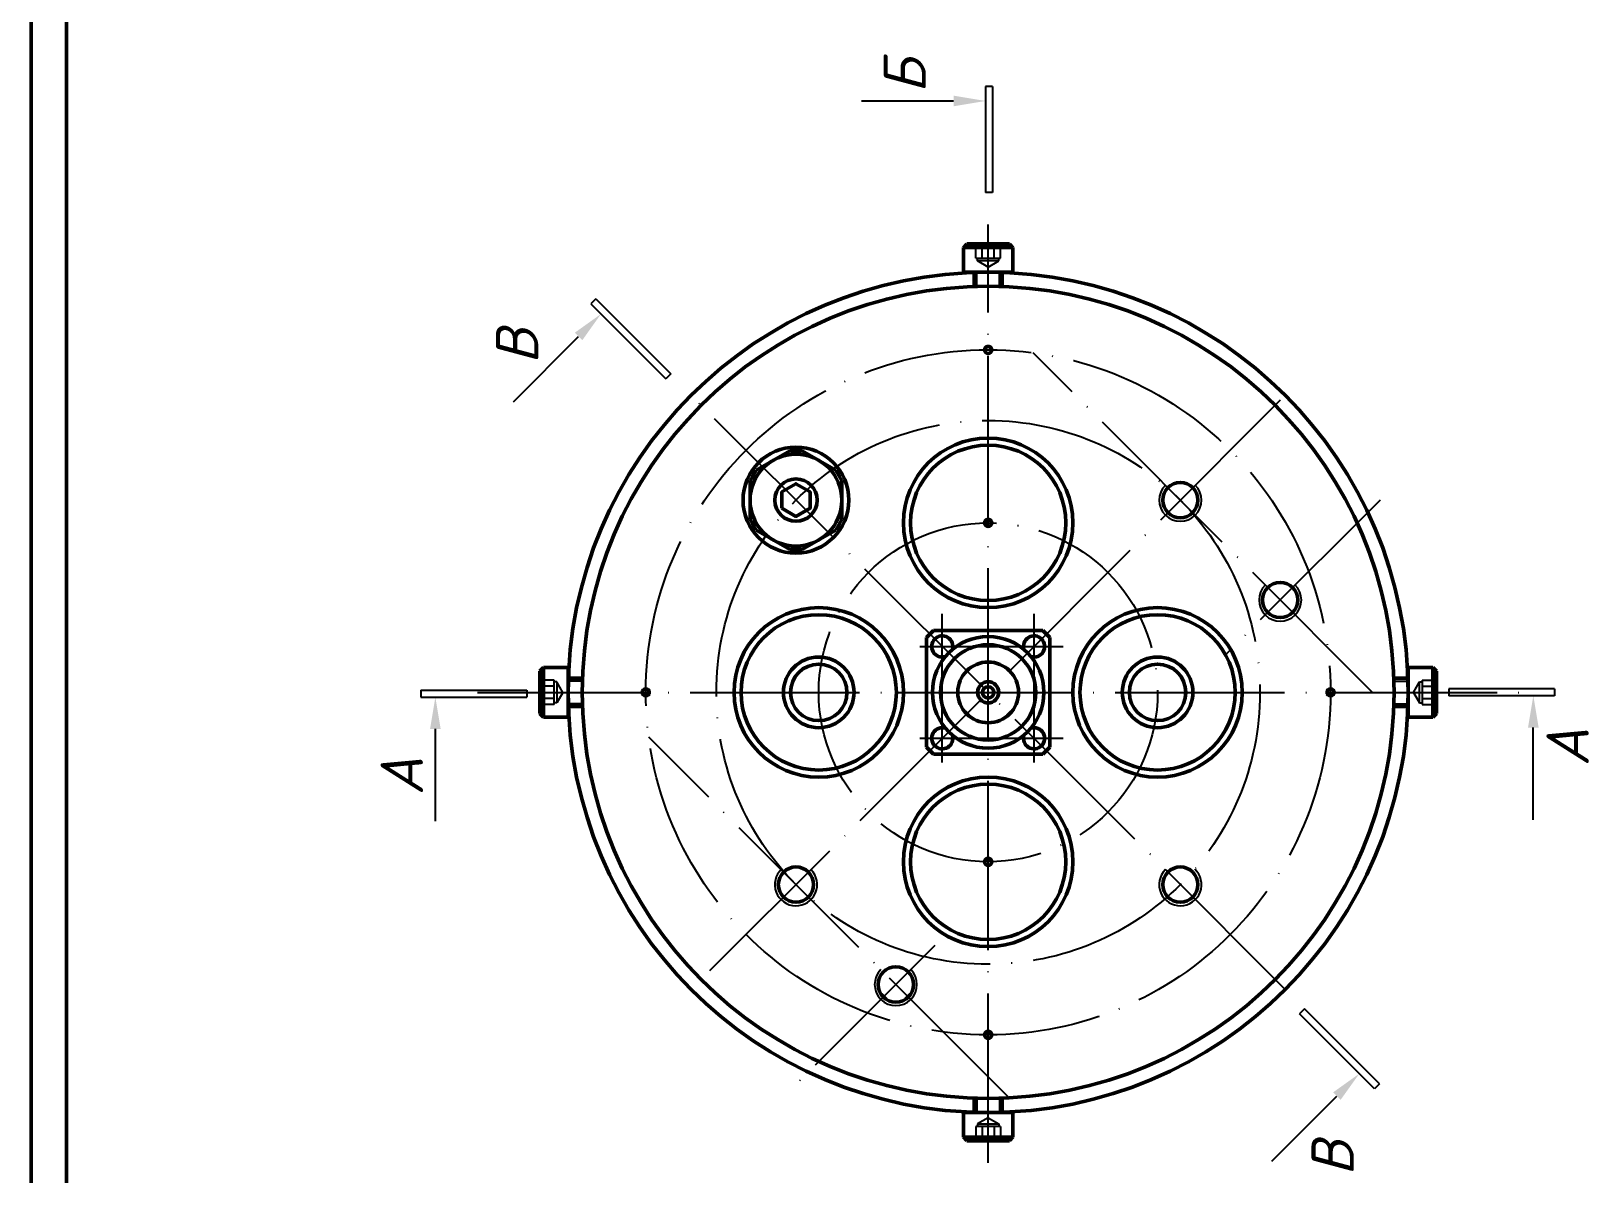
# Model space of a CAD drawing. Header units: millimetres. Extents: x -5427 to 3670, y -5891 to 948.
# Drawn here: x -5427.1 to -5206.5, y 32 to 193.8 of the extents above; entities that cross this region are included whole.
import ezdxf

# ---------------------------------------------------------------- set-up
doc = ezdxf.new("R2010")
doc.units = ezdxf.units.MM
doc.header["$MEASUREMENT"] = 0
doc.linetypes.add('ACAD_ISO04W100', pattern=[30, 24, -3, 0, -3])
doc.layers.add('оси', color=1, linetype='ACAD_ISO04W100')
doc.layers.add('Толстые', color=7, linetype='Continuous', lineweight=50)
doc.layers.add('Тонкие', color=140, linetype='Continuous', lineweight=25)
doc.styles.get("Standard").update_dxf_attribs({"font": 'isocpeui.ttf'})

# ---------------------------------------------------------------- blocks, each defined once
blk = doc.blocks.new('BORDER')
blk.add_line((1, 1), (0, 1))

msp = doc.modelspace()

# ---------------------------------------------------------------- linework, layer by layer
at = {"layer": 'оси'}
for p, q in [((-5291.552, 33.56), (-5291.552, 166.424)), ((-5237.105, 100.188), (-5285.185, 148.268)), ((-5250.186, 141.554), (-5332.547, 59.193)), ((-5249.479, 58.114), (-5332.547, 141.182)), ((-5236.044, 127.412), (-5257.932, 105.524)), ((-5298.052, 90.267), (-5298.052, 111.291)), ((-5285.052, 90.267), (-5285.052, 111.291)), ((-5301.217, 106.687), (-5280.945, 106.687)), ((-5363.869, 100.188), (-5215.928, 100.188)), ((-5304.361, 100.187), (-5280.748, 100.187)), ((-5268.028, 95.427), (-5268.223, 95.233)), ((-5288.576, 42.764), (-5339.632, 93.821)), ((-5301.217, 93.687), (-5280.945, 93.687)), ((-5299.096, 64.359), (-5318.405, 45.051))]:
    msp.add_line(p, q, dxfattribs=at)
for radius in [48.5, 38.5, 24]:
    msp.add_circle((-5291.552, 100.188), radius, dxfattribs=at)
at = {"layer": 'Толстые'}
for p, q in [((-5295.052, 163.187), (-5294.552, 163.687)), ((-5294.552, 163.687), (-5288.552, 163.687)), ((-5288.052, 163.187), (-5288.552, 163.687)), ((-5295.052, 163.187), (-5295.052, 159.687)), ((-5295.052, 163.187), (-5288.052, 163.187)), ((-5288.052, 159.687), (-5288.052, 163.187)), ((-5295.052, 159.687), (-5288.052, 159.687)), ((-5293.552, 157.652), (-5293.552, 159.687)), ((-5289.552, 159.687), (-5289.552, 157.652)), ((-5317.9, 134.411), (-5319.651, 134.411)), ((-5324.4, 131.67), (-5325.276, 130.153)), ((-5312.276, 130.153), (-5313.151, 131.67)), ((-5325.276, 124.67), (-5324.4, 123.153)), ((-5313.151, 123.153), (-5312.276, 124.67)), ((-5319.651, 120.411), (-5317.9, 120.411)), ((-5300.302, 107.937), (-5299.302, 108.937)), ((-5299.302, 108.937), (-5283.802, 108.937)), ((-5283.802, 108.937), (-5282.802, 107.937)), ((-5300.302, 92.437), (-5300.302, 107.937)), ((-5282.802, 92.437), (-5282.802, 107.937)), ((-5354.551, 103.687), (-5355.051, 103.187)), ((-5355.051, 97.187), (-5355.051, 103.187)), ((-5354.551, 96.687), (-5354.551, 103.687)), ((-5351.052, 103.687), (-5354.551, 103.687)), ((-5351.052, 96.687), (-5351.052, 103.687)), ((-5351.052, 102.187), (-5349.017, 102.187)), ((-5234.086, 102.187), (-5232.053, 102.187)), ((-5228.552, 103.687), (-5232.052, 103.687)), ((-5232.052, 103.687), (-5232.052, 96.687)), ((-5228.552, 103.687), (-5228.052, 103.187)), ((-5228.552, 103.687), (-5228.552, 96.687)), ((-5228.052, 103.187), (-5228.052, 97.187)), ((-5354.551, 96.687), (-5355.051, 97.187)), ((-5349.017, 98.187), (-5351.052, 98.187)), ((-5232.053, 98.187), (-5234.086, 98.187)), ((-5228.552, 96.687), (-5228.052, 97.187)), ((-5354.551, 96.687), (-5351.052, 96.687)), ((-5232.052, 96.687), (-5228.552, 96.687)), ((-5299.302, 91.437), (-5300.302, 92.437)), ((-5299.302, 91.437), (-5283.802, 91.437)), ((-5283.802, 91.437), (-5282.802, 92.437)), ((-5293.552, 40.687), (-5293.552, 42.722)), ((-5289.552, 42.722), (-5289.552, 40.688)), ((-5295.052, 40.687), (-5295.052, 37.188)), ((-5288.052, 40.687), (-5295.052, 40.687)), ((-5288.052, 37.188), (-5288.052, 40.687)), ((-5295.052, 37.188), (-5294.552, 36.688)), ((-5288.052, 37.188), (-5295.052, 37.188)), ((-5288.552, 36.688), (-5294.552, 36.688)), ((-5288.052, 37.188), (-5288.552, 36.688))]:
    msp.add_line(p, q, dxfattribs=at)
for points in [[(-5422.118, 353.486), (-5422.118, -215.514)], [(-5319.651, 134.411), (-5324.4, 131.67)], [(-5313.151, 131.67), (-5317.9, 134.411)], [(-5325.276, 130.153), (-5325.276, 124.67)], [(-5312.276, 124.67), (-5312.276, 130.153)], [(-5324.4, 123.153), (-5319.651, 120.411)], [(-5317.9, 120.411), (-5313.151, 123.153)]]:
    msp.add_lwpolyline(points, dxfattribs=at)
msp.add_lwpolyline([(-5320.776, 126.257), (-5318.776, 125.102), (-5316.776, 126.257), (-5316.776, 128.566), (-5318.776, 129.721), (-5320.776, 128.566)], close=True, dxfattribs=at)
for centre, radius in [((-5291.552, 100.187), 59.5), ((-5291.552, 100.187), 57.5), ((-5291.552, 148.688), 0.5), ((-5318.776, 127.411), 7.5), ((-5291.552, 124.188), 12), ((-5291.552, 124.188), 11), ((-5318.776, 127.411), 6.5), ((-5318.776, 127.411), 3), ((-5264.329, 127.411), 2.5), ((-5291.552, 124.188), 0.5), ((-5250.186, 113.269), 2.5), ((-5315.552, 100.188), 12), ((-5315.552, 100.188), 11), ((-5267.552, 100.188), 12), ((-5267.552, 100.188), 11), ((-5291.552, 100.187), 7.9), ((-5291.552, 100.187), 6.75), ((-5315.552, 100.188), 5), ((-5315.552, 100.188), 4), ((-5291.552, 100.187), 4.3), ((-5267.552, 100.188), 5), ((-5267.552, 100.188), 4), ((-5291.552, 100.187), 1.5), ((-5340.052, 100.188), 0.5), ((-5291.552, 100.187), 0.8), ((-5243.052, 100.188), 0.5), ((-5291.552, 76.188), 12), ((-5291.552, 76.188), 11), ((-5318.776, 72.964), 2.5), ((-5291.552, 76.188), 0.5), ((-5264.329, 72.964), 2.5), ((-5304.634, 58.822), 2.5), ((-5291.552, 51.688), 0.5)]:
    msp.add_circle(centre, radius, dxfattribs=at)
for centre, start, end in [((-5298.052, 106.687), 343.04065, 286.95935), ((-5285.052, 106.687), 253.04065, 196.95935), ((-5298.052, 93.687), 73.04065, 16.95935), ((-5285.052, 93.687), 163.04065, 106.95935)]:
    msp.add_arc(centre, 1.5, start, end, dxfattribs=at)
at = {"layer": 'Тонкие'}
for p, q in [((-5290.947, 185.972), (-5291.947, 185.972)), ((-5291.947, 185.972), (-5291.947, 170.972)), ((-5290.947, 185.972), (-5290.947, 170.972)), ((-5309.505, 183.933), (-5296.447, 183.933)), ((-5290.947, 170.972), (-5291.947, 170.972)), ((-5293.284, 161.687), (-5293.284, 163.687)), ((-5292.418, 161.687), (-5292.418, 163.687)), ((-5290.685, 161.687), (-5290.685, 163.687)), ((-5289.819, 161.687), (-5289.819, 163.687)), ((-5293.284, 161.687), (-5289.819, 161.687)), ((-5293.051, 161.293), (-5293.051, 161.687)), ((-5291.551, 160.421), (-5293.051, 161.295)), ((-5290.051, 161.293), (-5293.051, 161.293)), ((-5291.552, 160.421), (-5290.051, 161.293)), ((-5290.051, 161.293), (-5290.051, 161.687)), ((-5293.152, 157.665), (-5293.152, 159.687)), ((-5289.952, 157.665), (-5289.952, 159.687)), ((-5347.132, 155.917), (-5347.839, 155.21)), ((-5347.839, 155.21), (-5337.232, 144.604)), ((-5347.132, 155.917), (-5336.525, 145.311)), ((-5358.812, 141.353), (-5349.579, 150.586)), ((-5336.525, 145.311), (-5337.232, 144.604)), ((-5353.051, 101.919), (-5355.051, 101.919)), ((-5353.051, 98.455), (-5353.051, 101.919)), ((-5352.658, 101.687), (-5353.051, 101.687)), ((-5351.785, 100.187), (-5352.658, 101.687)), ((-5352.658, 101.687), (-5352.658, 98.687)), ((-5349.029, 101.787), (-5351.052, 101.787)), ((-5234.074, 101.787), (-5232.053, 101.787)), ((-5231.318, 100.187), (-5230.444, 101.687)), ((-5230.446, 98.687), (-5230.446, 101.687)), ((-5230.446, 101.687), (-5230.052, 101.687)), ((-5230.052, 101.919), (-5230.052, 98.455)), ((-5230.052, 101.919), (-5228.052, 101.919)), ((-5371.902, 100.515), (-5356.902, 100.515)), ((-5371.902, 100.515), (-5371.902, 99.515)), ((-5371.902, 99.515), (-5356.902, 99.515)), ((-5356.902, 100.515), (-5356.902, 99.515)), ((-5353.051, 101.053), (-5355.051, 101.053)), ((-5353.051, 99.321), (-5355.051, 99.321)), ((-5351.786, 100.188), (-5352.659, 98.687)), ((-5231.318, 100.187), (-5230.446, 98.687)), ((-5230.052, 101.053), (-5228.052, 101.053)), ((-5230.052, 99.321), (-5228.052, 99.321)), ((-5226.317, 100.708), (-5226.317, 99.708)), ((-5211.317, 100.708), (-5226.317, 100.708)), ((-5211.317, 99.708), (-5226.317, 99.708)), ((-5211.317, 100.708), (-5211.317, 99.708)), ((-5353.051, 98.455), (-5355.051, 98.455)), ((-5352.658, 98.687), (-5353.051, 98.687)), ((-5349.029, 98.587), (-5351.052, 98.587)), ((-5234.074, 98.587), (-5232.053, 98.587)), ((-5230.446, 98.687), (-5230.052, 98.687)), ((-5230.052, 98.455), (-5228.052, 98.455)), ((-5369.862, 81.957), (-5369.862, 95.015)), ((-5214.327, 82.151), (-5214.327, 95.208)), ((-5246.746, 55.382), (-5247.453, 54.675)), ((-5236.14, 44.775), (-5246.746, 55.382)), ((-5236.847, 44.068), (-5247.453, 54.675)), ((-5236.14, 44.775), (-5236.847, 44.068)), ((-5293.152, 42.709), (-5293.152, 40.688)), ((-5289.952, 42.709), (-5289.952, 40.688)), ((-5251.39, 33.781), (-5242.157, 43.014)), ((-5291.552, 39.953), (-5293.052, 39.081)), ((-5291.552, 39.953), (-5290.052, 39.079)), ((-5289.82, 38.688), (-5293.284, 38.688)), ((-5293.284, 38.688), (-5293.284, 36.688)), ((-5293.052, 39.081), (-5290.052, 39.081)), ((-5293.052, 39.081), (-5293.052, 38.688)), ((-5292.418, 38.688), (-5292.418, 36.688)), ((-5290.686, 38.688), (-5290.686, 36.688)), ((-5290.052, 39.081), (-5290.052, 38.688)), ((-5289.82, 38.688), (-5289.82, 36.688))]:
    msp.add_line(p, q, dxfattribs=at)
for centre, start, end in [((-5264.329, 127.411), 135, 45), ((-5250.186, 113.269), 135, 45), ((-5318.776, 72.964), 132.76713, 45), ((-5264.329, 72.964), 135, 47.23287), ((-5304.634, 58.822), 135, 45)]:
    msp.add_arc(centre, 3, start, end, dxfattribs=at)
for points in [[(-5296.447, 184.683), (-5296.447, 183.183), (-5291.947, 183.933)], [(-5350.109, 151.116), (-5349.048, 150.055), (-5346.397, 153.768)], [(-5370.612, 95.015), (-5369.112, 95.015), (-5369.862, 99.515)], [(-5213.577, 95.208), (-5215.077, 95.208), (-5214.327, 99.708)], [(-5241.626, 42.484), (-5242.687, 43.545), (-5238.975, 46.196)]]:
    msp.add_solid(points, dxfattribs=at)

# ---------------------------------------------------------------- block references
at = {"layer": 'Толстые', "xscale": 594, "yscale": 420, "zscale": 594, "rotation": 90}
msp.add_blockref('BORDER', (-5007.118, -235.514), dxfattribs=at)

# ---------------------------------------------------------------- texts
at = {"layer": 'Тонкие'}
for s, p in [('Б', (-5300.385, 184.997)), ('В', (-5355.286, 146.652)), ('A', (-5206.474, 89.7)), ('A', (-5371.621, 85.589)), ('В', (-5239.761, 31.697))]:
    msp.add_text(s, height=6, rotation=90, dxfattribs=at).set_placement(p)

doc.saveas('drawing.dxf')
